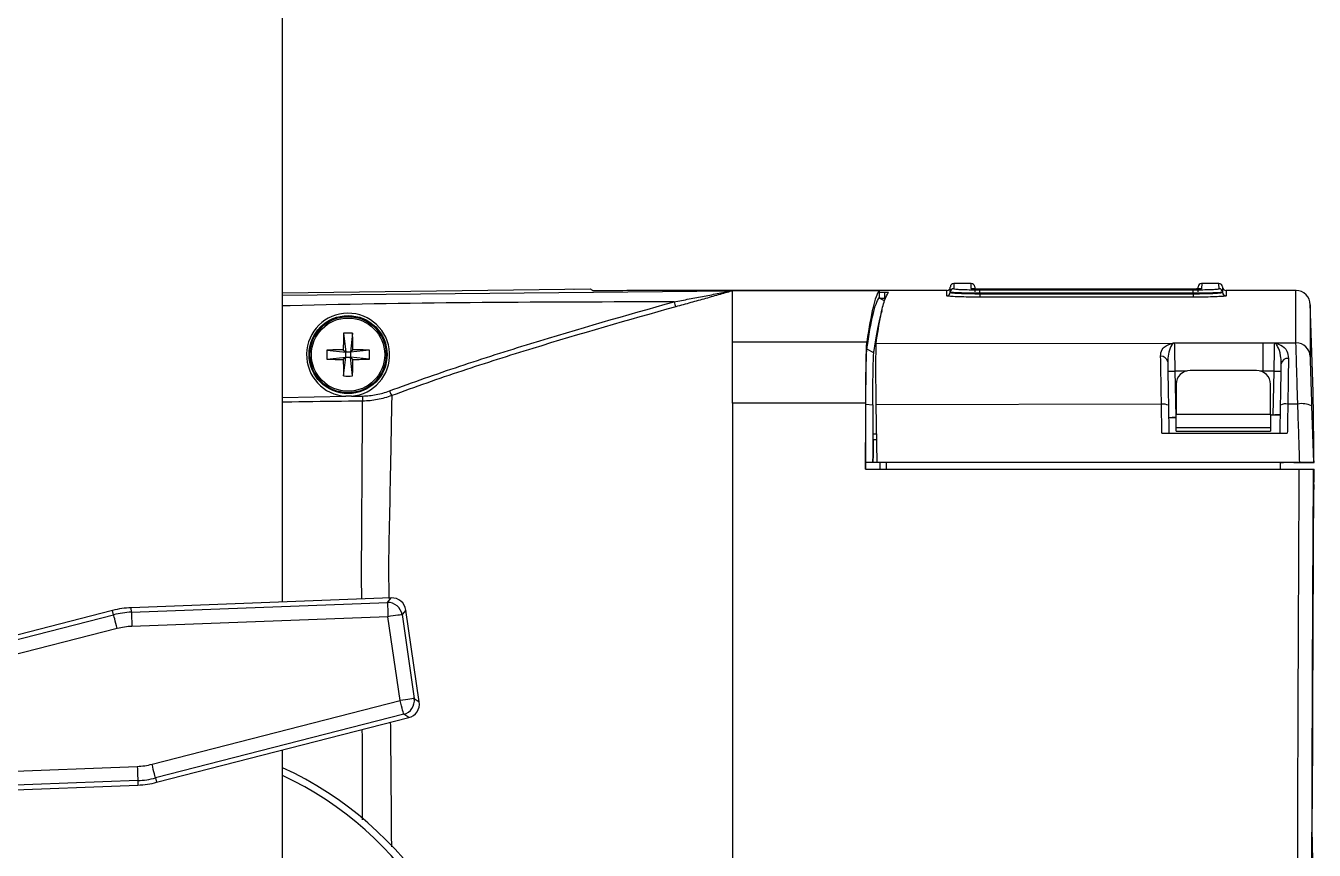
# Model space of a CAD drawing. Extents: x 14.8 to 109.8, y 1.6 to 86.6.
# Drawn here: x 21.69 to 27.14, y 38.55 to 42.04 of the extents above; entities that cross this region are included whole.
import ezdxf

# ---------------------------------------------------------------- set-up
doc = ezdxf.new("R2010")
doc.units = 0
doc.header["$MEASUREMENT"] = 0
doc.layers.add('OBJECT', color=7, linetype='CONTINUOUS')

msp = doc.modelspace()

# ---------------------------------------------------------------- linework, layer by layer
at = {"layer": 'OBJECT'}
for p, q in [((22.778, 39.6022), (22.778, 44.1632)), ((24.0801, 40.9243), (22.778, 40.9074)), ((22.778, 40.8989), (24.6766, 40.9178)), ((24.0795, 40.9243), (24.0105, 40.9238)), ((24.0106, 40.9238), (24.0105, 40.9238)), ((24.0105, 40.9238), (24.0105, 40.9238)), ((24.6805, 40.9192), (24.6385, 40.9192)), ((25.5864, 40.9192), (24.6805, 40.9192)), ((24.6805, 40.9192), (24.6805, 40.9182)), ((25.3005, 40.9182), (24.6805, 40.9182)), ((25.3005, 40.9182), (25.3005, 40.8881)), ((25.3005, 40.9118), (25.3246, 40.9118)), ((25.325, 40.8868), (25.3246, 40.9118)), ((25.6011, 40.9114), (25.6011, 40.912)), ((25.6896, 40.9492), (25.6165, 40.9492)), ((25.69, 40.927), (25.6896, 40.9492)), ((25.7046, 40.9345), (25.705, 40.914)), ((25.726, 40.9075), (25.7259, 40.9057)), ((25.726, 40.9075), (25.726, 40.9222)), ((25.726, 40.9222), (26.6276, 40.9222)), ((26.6276, 40.9075), (25.726, 40.9075)), ((26.6185, 40.9253), (25.735, 40.9253)), ((26.6185, 40.9253), (25.735, 40.9253)), ((25.735, 40.9253), (25.735, 40.9253)), ((26.6185, 40.9253), (26.6185, 40.9253)), ((26.6276, 40.9075), (26.6276, 40.9222)), ((26.6276, 40.9057), (26.6276, 40.9075)), ((26.6486, 40.914), (26.649, 40.9345)), ((26.664, 40.9492), (26.6636, 40.927)), ((26.7371, 40.9492), (26.664, 40.9492)), ((26.7525, 40.912), (26.7525, 40.9114)), ((27.0626, 40.9192), (26.7671, 40.9192)), ((25.3028, 40.8868), (25.325, 40.8868)), ((25.7259, 40.9057), (25.7259, 40.891)), ((25.7259, 40.9057), (26.6276, 40.9057)), ((26.6276, 40.891), (25.7259, 40.891)), ((26.6276, 40.9057), (26.6276, 40.891)), ((27.1355, 40.4909), (27.1225, 40.8641)), ((23.0365, 40.7381), (23.0453, 40.6583)), ((23.0746, 40.7381), (23.0658, 40.6583)), ((25.2876, 40.6953), (26.5428, 40.697)), ((26.9235, 40.6979), (27.0626, 40.6983)), ((26.9235, 40.6979), (26.9727, 40.6978)), ((22.9655, 40.6671), (23.0453, 40.6583)), ((22.9655, 40.629), (23.0453, 40.6378)), ((23.0352, 40.6684), (23.0453, 40.6583)), ((23.0453, 40.6378), (23.0352, 40.6277)), ((23.0365, 40.558), (23.0453, 40.6378)), ((23.0453, 40.6378), (23.0453, 40.6583)), ((23.0658, 40.6583), (23.0453, 40.6583)), ((23.0453, 40.6378), (23.0658, 40.6378)), ((23.0658, 40.6583), (23.0759, 40.6684)), ((23.1456, 40.6671), (23.0658, 40.6583)), ((23.0658, 40.6583), (23.0658, 40.6378)), ((23.0759, 40.6277), (23.0658, 40.6378)), ((23.1456, 40.629), (23.0658, 40.6378)), ((23.0746, 40.558), (23.0658, 40.6378)), ((25.2488, 40.6724), (25.2778, 40.6559)), ((26.8955, 40.5807), (26.6155, 40.5807)), ((26.6027, 40.5782), (26.5509, 40.5782)), ((26.9235, 40.5782), (26.9095, 40.5782)), ((26.9701, 40.5782), (26.9235, 40.5782)), ((22.778, 40.4663), (23.0457, 40.4721)), ((26.5555, 40.5227), (26.5555, 40.3959)), ((26.9555, 40.3959), (26.9555, 40.5227)), ((25.2446, 40.4389), (25.2738, 40.4363)), ((26.494, 40.438), (25.2868, 40.4364)), ((25.2868, 40.4364), (25.2904, 40.1913)), ((26.5235, 40.4338), (26.5255, 40.3163)), ((26.9955, 40.3163), (26.9976, 40.435)), ((27.0702, 40.4393), (27.0282, 40.4392)), ((27.1289, 40.432), (27.1372, 40.1913)), ((26.5555, 40.3819), (26.5244, 40.3811)), ((26.5244, 40.3811), (26.5555, 40.3819)), ((26.5555, 40.382), (26.5544, 40.3819)), ((26.5555, 40.3959), (26.9555, 40.3959)), ((26.5555, 40.3392), (26.5555, 40.3959)), ((26.9555, 40.3959), (26.9555, 40.3392)), ((26.9955, 40.3934), (26.9555, 40.3924)), ((26.9669, 40.3927), (26.9555, 40.3924)), ((26.9573, 40.3924), (26.9955, 40.3934)), ((25.2753, 40.3132), (25.2886, 40.3132)), ((26.4961, 40.3163), (27.0261, 40.3163)), ((26.9555, 40.3392), (26.5555, 40.3392)), ((26.5555, 40.3242), (26.5555, 40.3392)), ((26.5555, 40.3242), (26.9555, 40.3242)), ((26.9555, 40.3392), (26.9555, 40.3242)), ((25.289, 40.288), (25.2748, 40.288)), ((25.2433, 40.1632), (27.0765, 40.1632)), ((25.2439, 40.1932), (25.2904, 40.1932)), ((27.0787, 40.1913), (25.2904, 40.1913)), ((25.291, 40.1913), (25.2904, 40.1913)), ((25.3028, 40.1913), (25.3028, 40.1632)), ((27.0534, 40.1913), (27.0105, 40.1913)), ((27.1374, 40.1913), (27.0534, 40.1913)), ((27.0534, 40.1913), (27.139, 40.1913)), ((27.1353, 40.1632), (27.1399, 40.1632)), ((27.1374, 40.1913), (27.1372, 40.1913)), ((27.1374, 40.1913), (27.139, 40.1913)), ((27.1397, 40.1326), (27.1399, 40.1632)), ((23.2382, 39.6196), (22.1388, 39.578)), ((22.1395, 39.559), (23.2219, 39.6001)), ((23.2219, 39.6001), (23.2382, 39.6196)), ((22.0597, 39.5665), (20.994, 39.293)), ((21.0152, 39.2788), (22.0644, 39.5481)), ((22.0644, 39.5481), (22.0597, 39.5665)), ((22.1395, 39.559), (22.1388, 39.578)), ((23.2998, 39.5683), (23.2835, 39.5488)), ((23.2835, 39.5488), (23.3351, 39.1943)), ((23.3563, 39.1802), (23.2998, 39.5683)), ((23.2242, 39.5402), (22.1417, 39.4991)), ((23.2758, 39.1857), (23.2242, 39.5402)), ((22.0794, 39.49), (21.0301, 39.2208)), ((22.2266, 38.9164), (23.2758, 39.1857)), ((23.3351, 39.1943), (23.3563, 39.1802)), ((23.2907, 39.1276), (22.2415, 38.8583)), ((22.2462, 38.84), (23.3119, 39.1135)), ((23.3119, 39.1135), (23.2907, 39.1276)), ((22.778, 37.5382), (22.778, 38.9765)), ((21.0817, 38.8663), (22.1642, 38.9073)), ((22.1664, 38.8474), (21.084, 38.8064)), ((22.1664, 38.8474), (22.1672, 38.8285)), ((22.2415, 38.8583), (22.2462, 38.84)), ((21.0677, 38.7868), (22.1672, 38.8285))]:
    msp.add_line(p, q, dxfattribs=at)
at = {"layer": 'OBJECT', "flags": 128}
for points in [[(24.6751, 40.9182), (24.6764, 40.9182), (24.6805, 40.9182)], [(25.5861, 40.8967), (25.5864, 40.9167), (25.5864, 40.9192)], [(25.6011, 40.912), (25.6014, 40.932), (25.6015, 40.9345)], [(25.6165, 40.9492), (25.6164, 40.9467), (25.6161, 40.9267)], [(25.69, 40.927), (25.6929, 40.9268), (25.6954, 40.926)], [(26.659, 40.9263), (26.6607, 40.9268), (26.6636, 40.927)], [(26.7375, 40.9267), (26.7372, 40.9467), (26.7371, 40.9492)], [(26.7521, 40.9345), (26.7522, 40.932), (26.7525, 40.912)], [(26.7671, 40.9192), (26.7672, 40.9167), (26.7675, 40.8967)], [(25.3231, 40.8751), (25.3208, 40.8764), (25.3121, 40.8815), (25.3005, 40.8881)], [(26.5484, 40.6979), (26.575, 40.6979), (26.7492, 40.6979), (26.9235, 40.6979)], [(26.9235, 40.5782), (26.9235, 40.6001), (26.9235, 40.6212), (26.9235, 40.6408), (26.9235, 40.6583), (26.9235, 40.6732), (26.9235, 40.685), (26.9235, 40.6933), (26.9235, 40.6979)], [(26.5509, 40.5782), (26.552, 40.5182), (26.5544, 40.3819)], [(26.9669, 40.3927), (26.9679, 40.4526), (26.9701, 40.5782)], [(27.1381, 40.0985), (27.1389, 40.1156), (27.1397, 40.1326)], [(23.2219, 39.6001), (23.222, 39.5986), (23.2221, 39.5949), (23.2223, 39.5893), (23.2226, 39.5818), (23.223, 39.5728), (23.2234, 39.5626), (23.2238, 39.5516), (23.2242, 39.5402)], [(22.0794, 39.49), (22.0765, 39.5011), (22.0738, 39.5118), (22.0712, 39.5217), (22.069, 39.5304), (22.0671, 39.5376), (22.0657, 39.5431), (22.0648, 39.5467), (22.0644, 39.5481)], [(22.1395, 39.559), (22.1395, 39.5575), (22.1397, 39.5539), (22.1399, 39.5482), (22.1402, 39.5408), (22.1405, 39.5318), (22.1409, 39.5216), (22.1413, 39.5106), (22.1417, 39.4991)], [(23.2835, 39.5488), (23.2821, 39.5486), (23.2784, 39.548), (23.2728, 39.5472), (23.2654, 39.5462), (23.2565, 39.5449), (23.2464, 39.5434), (23.2355, 39.5418), (23.2242, 39.5402)], [(23.3351, 39.1943), (23.3337, 39.1941), (23.33, 39.1936), (23.3244, 39.1928), (23.317, 39.1917), (23.3081, 39.1904), (23.298, 39.1889), (23.2871, 39.1873), (23.2758, 39.1857)], [(23.2907, 39.1276), (23.2903, 39.1291), (23.2894, 39.1326), (23.288, 39.1381), (23.2862, 39.1453), (23.2839, 39.154), (23.2814, 39.1639), (23.2786, 39.1746), (23.2758, 39.1857)], [(22.1642, 38.9073), (22.1646, 38.8959), (22.165, 38.8849), (22.1654, 38.8747), (22.1658, 38.8657), (22.166, 38.8582), (22.1663, 38.8526), (22.1664, 38.8489), (22.1664, 38.8474)], [(22.2415, 38.8583), (22.2411, 38.8598), (22.2402, 38.8633), (22.2388, 38.8688), (22.2369, 38.876), (22.2347, 38.8848), (22.2322, 38.8946), (22.2294, 38.9053), (22.2266, 38.9164)]]:
    msp.add_lwpolyline(points, dxfattribs=at)
at = {"layer": 'OBJECT'}
for centre, radius in [((23.0555, 40.6482), 0.165), ((23.0555, 40.648), 0.161), ((23.0555, 40.648), 0.1549)]:
    msp.add_circle(centre, radius, dxfattribs=at)
for centre, radius, start, end in [((25.5861, 40.9117), 0.015, 269.9764, 358.9796), ((25.5864, 40.9342), 0.015, 269.8663, 359), ((25.6161, 40.9117), 0.015, 89.9771, 178.9789), ((25.6165, 40.9342), 0.015, 91.5178, 179), ((25.6896, 40.9342), 0.015, 1, 90), ((26.664, 40.9342), 0.015, 91.6169, 179), ((26.7371, 40.9342), 0.015, 1, 90), ((26.7375, 40.9117), 0.015, 1.0211, 90.0232), ((26.7671, 40.9342), 0.015, 181, 271.5744), ((26.7675, 40.9117), 0.015, 181.0204, 270.0233), ((27.0626, 40.8592), 0.06, 0.0014, 89.6249), ((24.5349, 40.8953), 0.1043, 193.2783, 205.6145), ((25.8027, 40.6503), 2.7676, 178.1818, 179.6256), ((23.0555, 40.3419), 0.3967, 87.2509, 92.7491), ((20.3087, 40.6503), 2.7673, 0.3742, 1.8182), ((26.5409, 40.6777), 0.0195, 76.1248, 84.5289), ((27.0628, 40.6385), 0.0598, 2.2371, 90.2008), ((23.3616, 40.648), 0.3966, 177.2506, 182.7494), ((23.0533, 37.8994), 2.7691, 90.3745, 91.8176), ((23.0578, 37.8994), 2.769, 88.1824, 89.6255), ((22.7496, 40.648), 0.3965, 357.2495, 2.7505), ((26.493, 40.6137), 0.0275, 7.3576, 95.2153), ((23.0532, 43.3938), 2.7662, 268.1816, 269.6262), ((25.8027, 40.6458), 2.7676, 180.3744, 181.8182), ((20.3087, 40.6458), 2.7673, 358.1818, 359.6258), ((23.0579, 43.3938), 2.7661, 270.3738, 271.8184), ((26.6145, 40.5217), 0.059, 89.0243, 178.9896), ((26.8965, 40.5217), 0.059, 1.0104, 90.9757), ((27.0276, 40.605), 0.0273, 82.9336, 171.0845), ((23.0555, 40.9541), 0.3966, 267.2503, 272.7497), ((26.5397, 40.7935), 0.2156, 265.0112, 272.9896), ((26.9814, 40.7936), 0.2157, 267.0116, 274.9883), ((26.5019, 40.3879), 0.0507, 64.7967, 99.0342), ((27.0198, 40.3871), 0.0528, 80.7805, 114.8283), ((27.0875, 40.3393), 0.1015, 65.9182, 99.8244), ((23.2241, 39.5401), 0.06, 8.3535, 92.0995), ((22.153, 39.2032), 0.375, 92.1709, 104.3934), ((22.153, 39.2032), 0.3561, 92.1709, 104.3934), ((22.153, 39.2032), 0.2961, 92.1709, 104.3934), ((23.2757, 39.1857), 0.06, 284.4651, 8.2107), ((22.153, 39.2032), 0.2961, 272.1709, 284.3934), ((22.153, 37.5382), 1.5, 0, 65.3757), ((22.153, 39.2032), 0.3561, 272.1709, 284.3934), ((22.153, 39.2032), 0.375, 272.1709, 284.3934), ((22.153, 37.5382), 1.47, 0, 64.8386), ((22.153, 37.5382), 1.5, 122.9437, 0), ((22.153, 37.5382), 1.47, 120.9196, 0)]:
    msp.add_arc(centre, radius, start, end, dxfattribs=at)
for centre, major_axis, ratio, start_param, end_param in [((25.3126, 10.9261), (0, 30), 0.017455, 0.023002, 0.122255), ((23.0556, 40.6474), (-0.0118, 0.1752), 0.999989, 3.155914, 9.300825), ((23.2404, 39.5596), (0.0384, 0.0462), 0.9989, 5.551665, 7.014705), ((23.2969, 39.1716), (0.05, -0.0333), 0.9989, 5.551665, 7.014705)]:
    msp.add_ellipse(centre, major_axis=major_axis, ratio=ratio, start_param=start_param, end_param=end_param, dxfattribs=at)
for points, knots in [([(24.0801, 40.9243), (24.0799, 40.9243), (24.0797, 40.9243), (24.0795, 40.9243), (24.0794, 40.9243), (24.0794, 40.9243), (24.0793, 40.9243), (24.0792, 40.9243), (24.0791, 40.9243), (24.079, 40.9243)], [0, 0, 0, 0, 0.000762116, 0.000762116, 0.000762116, 0.001143174, 0.001143174, 0.001143174, 0.001524232, 0.001524232, 0.001524232, 0.001524232]), ([(24.12, 40.9179), (24.1161, 40.9179), (24.1123, 40.9179), (24.1051, 40.9179), (24.1018, 40.9179), (24.0935, 40.918), (24.0902, 40.9182), (24.09, 40.9183)], [0, 0, 0, 0, 0.25, 0.25, 0.5, 0.5, 1, 1, 1, 1]), ([(24.6397, 40.9195), (24.5965, 40.9194), (24.5316, 40.9194), (24.4667, 40.9192), (24.4235, 40.9191), (24.4019, 40.9191), (24.2935, 40.9188), (24.2067, 40.9184), (24.12, 40.9179)], [0, 0, 0, 0, 0.25, 0.375, 0.375, 0.5, 0.5, 1, 1, 1, 1]), ([(24.4334, 40.8713), (24.4548, 40.8754), (24.4761, 40.8794), (24.5186, 40.8875), (24.5399, 40.8915), (24.5716, 40.8975), (24.5821, 40.8995), (24.6031, 40.9035), (24.6137, 40.9055), (24.6344, 40.9094), (24.6447, 40.9114), (24.6593, 40.9142), (24.664, 40.9151), (24.6705, 40.9164), (24.6724, 40.9168), (24.6756, 40.9175), (24.6766, 40.9178), (24.6766, 40.9178)], [0, 0, 0, 0, 0.25, 0.25, 0.5, 0.5, 0.625, 0.625, 0.75, 0.75, 0.875, 0.875, 0.9375, 0.9375, 0.96875, 0.96875, 1, 1, 1, 1]), ([(24.6805, 40.9175), (24.6778, 40.9167), (24.674, 40.9156), (24.6659, 40.9132), (24.6615, 40.9119), (24.6476, 40.908), (24.6379, 40.9053), (24.6179, 40.8996), (24.6077, 40.8968), (24.5872, 40.891), (24.5769, 40.8882), (24.5459, 40.8795), (24.525, 40.8737), (24.4831, 40.862), (24.462, 40.8561), (24.4408, 40.8502)], [0, 0, 0, 0, 0.0625, 0.0625, 0.125, 0.125, 0.25, 0.25, 0.375, 0.375, 0.5, 0.5, 0.75, 0.75, 1, 1, 1, 1]), ([(24.6751, 40.9182), (24.6708, 40.9182), (24.6666, 40.9182), (24.6586, 40.9182), (24.6548, 40.9183), (24.6481, 40.9184), (24.6453, 40.9185), (24.6413, 40.9186), (24.6401, 40.9187), (24.6401, 40.9188)], [0, 0, 0, 0, 0.25, 0.25, 0.5, 0.5, 0.75, 0.75, 1, 1, 1, 1]), ([(24.6805, 40.9182), (24.6805, 40.9181), (24.6802, 40.918), (24.6792, 40.918), (24.6788, 40.9179), (24.678, 40.9179), (24.6777, 40.9179), (24.6773, 40.9179), (24.6771, 40.9179), (24.6769, 40.9179), (24.6768, 40.9179), (24.6766, 40.9178), (24.6767, 40.9178), (24.678, 40.9178), (24.6791, 40.9177), (24.6803, 40.9176), (24.6805, 40.9176), (24.6805, 40.9175)], [0, 0, 0, 0, 0.25, 0.25, 0.375, 0.375, 0.4375, 0.4375, 0.46875, 0.46875, 0.484375, 0.484375, 0.5, 0.5, 0.75, 0.75, 1, 1, 1, 1]), ([(24.6805, 40.9182), (24.6805, 40.9181), (24.6802, 40.918), (24.6789, 40.9179), (24.6779, 40.9179), (24.6766, 40.9178)], [0, 0, 0, 0, 0.5, 0.5, 1, 1, 1, 1]), ([(24.6805, 40.8976), (24.6805, 40.9033), (24.6805, 40.9102), (24.6805, 40.9153), (24.6805, 40.9167)], [0.3943387, 0.3943387, 0.3943387, 0.3943387, 0.4259366, 0.43938967, 0.43938967, 0.43938967, 0.43938967]), ([(25.2876, 40.6953), (25.2941, 40.7369), (25.306, 40.8132), (25.3234, 40.8818), (25.3342, 40.9016), (25.3396, 40.9115)], [0, 0, 0, 0, 0.376504, 0.6906541, 1, 1, 1, 1]), ([(25.3246, 40.9118), (25.3262, 40.9118), (25.3296, 40.9118), (25.3341, 40.9118), (25.3375, 40.9117), (25.3394, 40.9116), (25.3395, 40.9115), (25.3396, 40.9115)], [0, 0, 0, 0, 0.212294, 0.424585, 0.636931, 0.849316, 1, 1, 1, 1]), ([(25.726, 40.9075), (25.7119, 40.9076), (25.6839, 40.9077), (25.6465, 40.9086), (25.6182, 40.9097), (25.6032, 40.9109), (25.6017, 40.9117), (25.6011, 40.912)], [0, 0, 0, 0, 0.214253, 0.428502, 0.642775, 0.857305, 1, 1, 1, 1]), ([(25.6011, 40.9114), (25.6017, 40.911), (25.6032, 40.91), (25.6182, 40.9083), (25.6465, 40.9068), (25.6839, 40.9058), (25.7119, 40.9057), (25.7259, 40.9057)], [0, 0, 0, 0, 0.142782, 0.35737, 0.571631, 0.785817, 1, 1, 1, 1]), ([(25.6161, 40.9267), (25.6166, 40.9264), (25.6179, 40.9256), (25.6312, 40.9243), (25.656, 40.9232), (25.6889, 40.9224), (25.7136, 40.9223), (25.726, 40.9222)], [0, 0, 0, 0, 0.142759, 0.357351, 0.571627, 0.785824, 1, 1, 1, 1]), ([(25.735, 40.9253), (25.73, 40.9253), (25.7198, 40.9253), (25.7063, 40.9256), (25.6962, 40.9261), (25.6908, 40.9266), (25.6902, 40.9269), (25.69, 40.927)], [0, 0, 0, 0, 0.214694, 0.429408, 0.644212, 0.859085, 1, 1, 1, 1]), ([(25.702, 40.9259), (25.6997, 40.926), (25.6959, 40.9262), (25.6936, 40.9265), (25.6938, 40.9264), (25.6938, 40.9264)], [0, 0, 0, 0, 0.567773, 0.907894, 1, 1, 1, 1]), ([(26.6488, 40.9258), (26.6487, 40.9258), (26.6456, 40.9256), (26.6357, 40.9254), (26.6242, 40.9253), (26.6176, 40.9253), (26.6164, 40.9253)], [0, 0, 0, 0, 0.012009, 0.439002, 0.896012, 1, 1, 1, 1]), ([(26.6636, 40.927), (26.6631, 40.9268), (26.6621, 40.9265), (26.6543, 40.9259), (26.6429, 40.9255), (26.6302, 40.9253), (26.6218, 40.9253), (26.6185, 40.9253)], [0, 0, 0, 0, 0.214833, 0.429641, 0.644459, 0.859249, 1, 1, 1, 1]), ([(26.6276, 40.9222), (26.6357, 40.9222), (26.6561, 40.9223), (26.687, 40.9229), (26.7149, 40.9239), (26.7339, 40.9252), (26.7363, 40.9262), (26.7375, 40.9267)], [0, 0, 0, 0, 0.140538, 0.354959, 0.56978, 0.784884, 1, 1, 1, 1]), ([(26.7525, 40.912), (26.7511, 40.9115), (26.7484, 40.9106), (26.7268, 40.9093), (26.6951, 40.9082), (26.66, 40.9076), (26.6368, 40.9075), (26.6276, 40.9075)], [0, 0, 0, 0, 0.215026, 0.430086, 0.644925, 0.859411, 1, 1, 1, 1]), ([(26.6276, 40.9057), (26.6368, 40.9057), (26.66, 40.9057), (26.6951, 40.9064), (26.7268, 40.9077), (26.7484, 40.9095), (26.7511, 40.9108), (26.7525, 40.9114)], [0, 0, 0, 0, 0.140525, 0.354956, 0.5697811, 0.7848815, 1, 1, 1, 1]), ([(26.659, 40.9262), (26.6591, 40.9262), (26.6595, 40.9264), (26.6598, 40.9264), (26.6599, 40.9264), (26.6599, 40.9264)], [0, 0, 0, 0, 0.0587525, 0.506523, 1, 1, 1, 1]), ([(27.0626, 40.6983), (27.0626, 40.7436), (27.0626, 40.8344), (27.0626, 40.9063), (27.0626, 40.9137), (27.0626, 40.9172)], [0, 0, 0, 0, 0.3437581, 0.6881171, 1, 1, 1, 1]), ([(24.4334, 40.8713), (23.8925, 40.8701), (23.3406, 40.8689), (22.7889, 40.8542), (22.778, 40.8539)], [0, 0, 0, 0, 0.980101, 1, 1, 1, 1]), ([(23.2307, 40.4945), (23.329, 40.5313), (23.4282, 40.5659), (23.6274, 40.6323), (23.7275, 40.6641), (24.0289, 40.7568), (24.2309, 40.8149), (24.4334, 40.8713)], [0, 0, 0, 0, 0.25, 0.25, 0.5, 0.5, 1, 1, 1, 1]), ([(24.6805, 40.8417), (24.6805, 40.8521), (24.6805, 40.8735), (24.6805, 40.89), (24.6805, 40.8976)], [0.31813644, 0.31813644, 0.31813644, 0.31813644, 0.35187319, 0.3943387, 0.3943387, 0.3943387, 0.3943387]), ([(25.7259, 40.891), (25.7102, 40.891), (25.6788, 40.8912), (25.6369, 40.8922), (25.6053, 40.8937), (25.5885, 40.8953), (25.5867, 40.8963), (25.5861, 40.8967)], [0, 0, 0, 0, 0.214264, 0.428505, 0.642763, 0.857285, 1, 1, 1, 1]), ([(26.7675, 40.8967), (26.766, 40.8961), (26.7629, 40.8949), (26.7387, 40.8931), (26.7032, 40.8918), (26.6639, 40.8911), (26.6379, 40.891), (26.6276, 40.891)], [0, 0, 0, 0, 0.215023, 0.430077, 0.644922, 0.859422, 1, 1, 1, 1]), ([(27.1226, 40.8592), (27.1226, 40.8558), (27.1226, 40.8485), (27.1226, 40.7767), (27.1226, 40.6861), (27.1226, 40.6408)], [0, 0, 0, 0, 0.311876, 0.655638, 1, 1, 1, 1]), ([(24.4408, 40.8502), (24.2387, 40.7939), (24.037, 40.7359), (23.7362, 40.6435), (23.6362, 40.6118), (23.4373, 40.5456), (23.3383, 40.5112), (23.24, 40.4746)], [0, 0, 0, 0, 0.5, 0.5, 0.75, 0.75, 1, 1, 1, 1]), ([(24.6805, 40.702), (24.6805, 40.7394), (24.6805, 40.7898), (24.6805, 40.8292), (24.6805, 40.8417)], [0.2037464, 0.2037464, 0.2037464, 0.2037464, 0.2778098, 0.3181364, 0.3181364, 0.3181364, 0.3181364]), ([(25.2778, 40.6559), (25.2782, 40.6591), (25.2805, 40.6753), (25.2866, 40.7148), (25.294, 40.7568), (25.3015, 40.7919), (25.307, 40.8145), (25.3108, 40.8285), (25.3128, 40.834), (25.3128, 40.8341)], [0, 0, 0, 0, 0.039788, 0.19894, 0.517258, 0.676411, 0.835563, 0.994716, 1, 1, 1, 1]), ([(24.6805, 40.443), (24.6805, 40.4763), (24.6805, 40.5077), (24.6805, 40.5524), (24.6805, 40.5665), (24.6805, 40.5931), (24.6805, 40.6056), (24.6805, 40.623), (24.6805, 40.6287), (24.6805, 40.6392), (24.6805, 40.6443), (24.6805, 40.6584), (24.6805, 40.6668), (24.6805, 40.6812), (24.6805, 40.6872), (24.6805, 40.6966), (24.6805, 40.6999), (24.6805, 40.702)], [0, 0, 0, 0, 0.25, 0.25, 0.375, 0.375, 0.5, 0.5, 0.5625, 0.5625, 0.625, 0.625, 0.75, 0.75, 0.875, 0.875, 1, 1, 1, 1]), ([(25.244, 40.4432), (25.2441, 40.4764), (25.2443, 40.5079), (25.2447, 40.5526), (25.2449, 40.5667), (25.2452, 40.5933), (25.2454, 40.6058), (25.2457, 40.6232), (25.2458, 40.6288), (25.2461, 40.6394), (25.2462, 40.6444), (25.2465, 40.6586), (25.2468, 40.667), (25.2473, 40.6814), (25.2476, 40.6874), (25.2481, 40.6967), (25.2484, 40.7001), (25.2487, 40.7022)], [0, 0, 0, 0, 0.25, 0.25, 0.375, 0.375, 0.5, 0.5, 0.5625, 0.5625, 0.625, 0.625, 0.75, 0.75, 0.875, 0.875, 1, 1, 1, 1]), ([(25.2876, 40.6953), (25.287, 40.6877), (25.286, 40.6724), (25.2854, 40.608), (25.2857, 40.5265), (25.2865, 40.4644), (25.2868, 40.4364)], [0, 0, 0, 0, 0.261275, 0.522551, 0.783756, 1, 1, 1, 1]), ([(26.4905, 40.6411), (26.4908, 40.6459), (26.4916, 40.6618), (26.5059, 40.6853), (26.5293, 40.6928), (26.5428, 40.697)], [0, 0, 0, 0, 0.152164, 0.51166, 1, 1, 1, 1]), ([(26.5456, 40.6966), (26.5443, 40.6956), (26.5373, 40.6906), (26.5278, 40.6712), (26.5207, 40.641), (26.5204, 40.6224), (26.5203, 40.6173)], [0, 0, 0, 0, 0.098231, 0.529661, 0.86972, 1, 1, 1, 1]), ([(26.5428, 40.697), (26.5446, 40.6973), (26.5464, 40.6976), (26.5483, 40.6979), (26.5484, 40.6979)], [0, 0, 0, 0, 0.957097, 1, 1, 1, 1]), ([(26.5484, 40.6979), (26.5483, 40.6979), (26.5481, 40.6978), (26.5471, 40.6974), (26.5463, 40.6969), (26.5456, 40.6966)], [0, 0, 0, 0, 0.046334, 0.26481, 1, 1, 1, 1]), ([(26.5484, 40.6979), (26.5484, 40.6975), (26.5484, 40.6952), (26.5487, 40.6841), (26.5492, 40.6568), (26.55, 40.6202), (26.5506, 40.5922), (26.5509, 40.5782)], [0, 0, 0, 0, 0.045967, 0.284432, 0.522938, 0.761468, 1, 1, 1, 1]), ([(26.9701, 40.5782), (26.9704, 40.5922), (26.971, 40.6202), (26.9718, 40.6568), (26.9724, 40.6841), (26.9726, 40.6951), (26.9727, 40.6975), (26.9727, 40.6978)], [0, 0, 0, 0, 0.239455, 0.478905, 0.718332, 0.957719, 1, 1, 1, 1]), ([(26.9727, 40.6978), (26.9728, 40.6978), (26.9816, 40.6959), (27.0022, 40.6885), (27.0264, 40.6679), (27.0296, 40.6428), (27.031, 40.6321)], [0, 0, 0, 0, 0.0029958, 0.2908798, 0.6972619, 1, 1, 1, 1]), ([(27.0006, 40.6093), (27, 40.6211), (26.9984, 40.6512), (26.9873, 40.6812), (26.9784, 40.6938), (26.9743, 40.6969), (26.9732, 40.6975), (26.9729, 40.6977), (26.9727, 40.6978), (26.9727, 40.6978)], [0, 0, 0, 0, 0.265215, 0.675534, 0.91592, 0.972099, 0.990639, 0.996907, 1, 1, 1, 1]), ([(27.0702, 40.4393), (27.0694, 40.4675), (27.0676, 40.5297), (27.0652, 40.6112), (27.0633, 40.6754), (27.0628, 40.6906), (27.0626, 40.6983)], [0, 0, 0, 0, 0.217143, 0.478053, 0.739033, 1, 1, 1, 1]), ([(25.2446, 40.4389), (25.2446, 40.4686), (25.2448, 40.4976), (25.2453, 40.5509), (25.2456, 40.5753), (25.2464, 40.617), (25.2468, 40.6344), (25.2478, 40.6603), (25.2483, 40.6688), (25.2488, 40.6724)], [1.69303, 1.69303, 1.69303, 1.69303, 2.015369, 2.015369, 2.337708, 2.337708, 2.660046, 2.660046, 2.982385, 2.982385, 2.982385, 2.982385]), ([(25.2738, 40.4363), (25.2739, 40.4642), (25.274, 40.4914), (25.2745, 40.5415), (25.2748, 40.5645), (25.2755, 40.6037), (25.2759, 40.6201), (25.2768, 40.6444), (25.2773, 40.6524), (25.2778, 40.6559)], [1.69303, 1.69303, 1.69303, 1.69303, 2.015369, 2.015369, 2.337707, 2.337707, 2.660046, 2.660046, 2.982385, 2.982385, 2.982385, 2.982385]), ([(26.494, 40.438), (26.4934, 40.4718), (26.4923, 40.5394), (26.4912, 40.6052), (26.4907, 40.6338), (26.4905, 40.6411)], [0, 0, 0, 0, 0.426347, 0.852699, 1, 1, 1, 1]), ([(27.1226, 40.6408), (27.1227, 40.6347), (27.1229, 40.6224), (27.1244, 40.5705), (27.1265, 40.5048), (27.1282, 40.4547), (27.1289, 40.432)], [0, 0, 0, 0, 0.260968, 0.521938, 0.782845, 1, 1, 1, 1]), ([(26.5203, 40.6173), (26.5204, 40.6106), (26.5208, 40.5848), (26.5219, 40.5254), (26.523, 40.4643), (26.5235, 40.4338)], [0, 0, 0, 0, 0.147299, 0.573651, 1, 1, 1, 1]), ([(26.9976, 40.435), (26.9977, 40.4406), (26.9983, 40.477), (26.9995, 40.5429), (27.0003, 40.5871), (27.0006, 40.6093)], [0, 0, 0, 0, 0.08327, 0.541636, 1, 1, 1, 1]), ([(27.031, 40.6321), (27.0306, 40.6076), (27.03, 40.5587), (27.0289, 40.4857), (27.0283, 40.4454), (27.0282, 40.4392)], [0, 0, 0, 0, 0.4583601, 0.9167271, 1, 1, 1, 1]), ([(23.117, 40.473), (23.1365, 40.4732), (23.1557, 40.4752), (23.1939, 40.4825), (23.2125, 40.4877), (23.2307, 40.4945)], [0, 0, 0, 0, 0.5, 0.5, 1, 1, 1, 1]), ([(23.24, 40.4746), (23.2204, 40.4673), (23.2001, 40.4617), (23.1588, 40.4539), (23.1379, 40.4518), (23.117, 40.4516)], [0, 0, 0, 0, 0.5, 0.5, 1, 1, 1, 1]), ([(23.117, 40.473), (23.1171, 40.4678), (23.1171, 40.463), (23.1171, 40.4555), (23.117, 40.4528), (23.117, 40.4516)], [0, 0, 0, 0, 0.5, 0.5, 1, 1, 1, 1]), ([(23.24, 40.4746), (23.2394, 40.4406), (23.2382, 40.3727), (23.2356, 40.2337), (23.2326, 40.0863), (23.2301, 39.9382), (23.2259, 39.7846), (23.2271, 39.6688), (23.2277, 39.6164)], [0, 0, 0, 0, 0.216417, 0.432019, 0.580105, 0.728798, 0.877237, 1, 1, 1, 1]), ([(23.2307, 40.4945), (23.2327, 40.4895), (23.2346, 40.4849), (23.2379, 40.4779), (23.2392, 40.4755), (23.24, 40.4746)], [0, 0, 0, 0, 0.5, 0.5, 1, 1, 1, 1]), ([(27.139, 40.1913), (27.1389, 40.1955), (27.1385, 40.2323), (27.1378, 40.2949), (27.1369, 40.3673), (27.1363, 40.4236), (27.1358, 40.4632), (27.1355, 40.4872), (27.1355, 40.4897), (27.1355, 40.4909)], [0, 0, 0, 0, 0.021127, 0.185763, 0.350399, 0.515575, 0.680752, 0.845388, 1, 1, 1, 1]), ([(23.117, 40.4516), (23.097, 40.4513), (22.997, 40.4501), (22.884, 40.4489), (22.791, 40.4471), (22.778, 40.4469)], [0, 0, 0, 0, 0.176949, 0.884745, 1, 1, 1, 1]), ([(23.1132, 39.6149), (23.1131, 39.6326), (23.1129, 39.6617), (23.1127, 39.6954), (23.1126, 39.7146), (23.1125, 39.7242), (23.1125, 39.7289), (23.1125, 39.7313), (23.1125, 39.7325), (23.1124, 39.7331), (23.1124, 39.7334), (23.1124, 39.7335), (23.1124, 39.7336), (23.1124, 39.7336), (23.1124, 39.7337), (23.1124, 39.7337), (23.1124, 39.7337), (23.1124, 39.7337), (23.1124, 39.7337), (23.1124, 39.7337), (23.1124, 39.7337), (23.1124, 39.7338), (23.1124, 39.7347), (23.1125, 39.7375), (23.1125, 39.7512), (23.1127, 39.7813), (23.113, 39.8272), (23.1133, 39.8741), (23.1135, 39.915), (23.1137, 39.9492), (23.114, 39.982), (23.1143, 40.033), (23.1147, 40.1008), (23.1154, 40.2154), (23.1163, 40.3452), (23.1167, 40.4161), (23.117, 40.4516)], [0, 0, 0, 0, 0.043736, 0.072094, 0.086273, 0.093363, 0.096908, 0.09868, 0.099566, 0.100009, 0.100231, 0.100341, 0.100397, 0.100425, 0.100438, 0.100445, 0.100449, 0.100451, 0.100451, 0.100452, 0.100452, 0.100452, 0.100677, 0.102644, 0.10828, 0.135864, 0.183292, 0.232528, 0.267667, 0.301438, 0.334049, 0.367328, 0.460603, 0.556462, 0.778326, 1, 1, 1, 1]), ([(24.6805, 40.443), (24.6805, 40.0799), (24.6805, 39.7154), (24.6805, 39.1677), (24.6805, 38.9848), (24.6805, 38.7103), (24.6805, 38.6188), (24.6805, 38.4814), (24.6805, 38.4356), (24.6805, 38.3439), (24.6806, 38.2981), (24.6803, 38.2522)], [0, 0, 0, 0, 0.5, 0.5, 0.75, 0.75, 0.875, 0.875, 0.9375, 0.9375, 1, 1, 1, 1]), ([(26.4961, 40.3163), (26.4957, 40.3361), (26.495, 40.3767), (26.4943, 40.4172), (26.494, 40.438)], [0, 0, 0, 0, 0.487298, 1, 1, 1, 1]), ([(27.0282, 40.4392), (27.0279, 40.4194), (27.0272, 40.3785), (27.0264, 40.3375), (27.0261, 40.3163)], [0, 0, 0, 0, 0.4823775, 1, 1, 1, 1]), ([(27.0787, 40.1913), (27.0773, 40.2309), (27.0745, 40.3136), (27.0717, 40.3962), (27.0702, 40.4393)], [0, 0, 0, 0, 0.478057, 1, 1, 1, 1]), ([(26.5544, 40.3819), (26.551, 40.3818), (26.5443, 40.3817), (26.5353, 40.3814), (26.5285, 40.3812), (26.5249, 40.3811), (26.5245, 40.3811), (26.5244, 40.3811)], [0, 0, 0, 0, 0.214667, 0.429325, 0.644079, 0.858965, 1, 1, 1, 1]), ([(26.9969, 40.3934), (26.9965, 40.3934), (26.9959, 40.3934), (26.9907, 40.3933), (26.9831, 40.3931), (26.9747, 40.3929), (26.9691, 40.3927), (26.9669, 40.3927)], [0, 0, 0, 0, 0.214549, 0.429111, 0.643516, 0.857916, 1, 1, 1, 1]), ([(25.2748, 40.288), (25.2748, 40.295), (25.2749, 40.3015), (25.275, 40.3107), (25.2752, 40.3132), (25.2753, 40.3132)], [0, 0, 0, 0, 0.5, 0.5, 1, 1, 1, 1]), ([(25.2748, 40.288), (25.2747, 40.278), (25.2747, 40.268), (25.2747, 40.258), (25.2747, 40.248), (25.2746, 40.238), (25.2746, 40.228), (25.2746, 40.218), (25.2746, 40.208), (25.2745, 40.1979), (25.2745, 40.1964), (25.2745, 40.1948), (25.2745, 40.1932)], [0.012983811, 0.012983811, 0.012983811, 0.012983811, 0.013754714, 0.013754714, 0.013754714, 0.014525617, 0.014525617, 0.014525617, 0.01529652, 0.01529652, 0.01529652, 0.015417386, 0.015417386, 0.015417386, 0.015417386]), ([(27.0004, 40.1913), (27.0019, 40.1913), (27.005, 40.1913), (27.0084, 40.1913), (27.0103, 40.1913), (27.0105, 40.1913), (27.0105, 40.1913)], [0, 0, 0, 0, 0.271925, 0.543843, 0.815811, 1, 1, 1, 1]), ([(27.0765, 40.1632), (27.0842, 40.1632), (27.0917, 40.1632), (27.1022, 40.1632), (27.1056, 40.1632), (27.1119, 40.1632), (27.1148, 40.1632), (27.1229, 40.1632), (27.1273, 40.1632), (27.1333, 40.1632), (27.135, 40.1632), (27.1353, 40.1632)], [0, 0, 0, 0, 0.25, 0.25, 0.375, 0.375, 0.5, 0.5, 0.75, 0.75, 1, 1, 1, 1]), ([(27.1372, 40.1913), (27.1365, 40.1913), (27.1351, 40.1913), (27.1245, 40.1913), (27.1091, 40.1913), (27.0928, 40.1913), (27.0824, 40.1913), (27.0787, 40.1913)], [0, 0, 0, 0, 0.22128, 0.442625, 0.662277, 0.879519, 1, 1, 1, 1]), ([(27.1381, 40.0985), (27.1377, 40.0886), (27.1373, 40.0766), (27.1368, 40.0553), (27.1367, 40.0479), (27.1365, 40.0325), (27.1365, 40.0245), (27.1364, 40.0163)], [0, 0, 0, 0, 0.5, 0.5, 0.75, 0.75, 1, 1, 1, 1]), ([(23.1169, 38.6812), (23.1168, 38.7262), (23.1164, 38.8609), (23.116, 38.9823), (23.1157, 39.0631)], [0, 0, 0, 0, 0.334463, 1, 1, 1, 1]), ([(23.234, 39.0935), (23.235, 39.0055), (23.2367, 38.8386), (23.2379, 38.6543), (23.2385, 38.5672)], [0, 0, 0, 0, 0.527429, 1, 1, 1, 1]), ([(27.1355, 38.4886), (27.1348, 38.5005), (27.1341, 38.5151), (27.1333, 38.5408), (27.133, 38.55), (27.1325, 38.5693), (27.1323, 38.5793), (27.1319, 38.6003), (27.1318, 38.6112), (27.1315, 38.6337), (27.1314, 38.6451), (27.1312, 38.6798), (27.1311, 38.7038), (27.1312, 38.7276)], [0, 0, 0, 0, 0.25, 0.25, 0.375, 0.375, 0.5, 0.5, 0.625, 0.625, 0.75, 0.75, 1, 1, 1, 1])]:
    msp.add_open_spline(points, degree=3, knots=knots, dxfattribs=at)
for points in [[(24.09, 40.9183), (24.0867, 40.9221), (24.0834, 40.9241), (24.0801, 40.9243)], [(24.6397, 40.9195), (24.6398, 40.9193), (24.64, 40.919), (24.6401, 40.9188)], [(24.6805, 40.9167), (24.6805, 40.917), (24.6805, 40.9173), (24.6805, 40.9175)], [(25.2488, 40.6724), (25.266, 40.7933), (25.2832, 40.8653), (25.3005, 40.8881)], [(24.6805, 40.702), (24.8699, 40.702), (25.0593, 40.7021), (25.2487, 40.7022)], [(23.0699, 40.4724), (23.0618, 40.4718), (23.0537, 40.4717), (23.0457, 40.4721)], [(23.0699, 40.4724), (23.0856, 40.4726), (23.1013, 40.4728), (23.117, 40.473)], [(25.244, 40.4432), (25.0562, 40.4431), (24.8684, 40.443), (24.6805, 40.443)], [(25.2433, 40.1632), (25.2435, 40.2566), (25.2438, 40.35), (25.244, 40.4432)], [(25.2439, 40.1932), (25.2441, 40.2752), (25.2443, 40.3571), (25.2446, 40.4389)], [(25.2738, 40.4363), (25.2736, 40.3553), (25.2733, 40.2743), (25.2731, 40.1932)], [(25.2438, 40.1632), (25.2438, 40.1732), (25.2439, 40.1832), (25.2439, 40.1932)], [(25.3305, 40.1932), (25.3305, 40.1882), (25.3305, 40.1782), (25.3305, 40.1682), (25.3305, 40.1632)], [(26.9955, 40.1932), (26.9955, 40.1882), (26.9955, 40.1782), (26.9955, 40.1682), (26.9955, 40.1632)], [(27.069, 38.1605), (27.0706, 38.8306), (27.0731, 39.4988), (27.0765, 40.1632)], [(27.1353, 40.1632), (27.1318, 39.4984), (27.1293, 38.83), (27.1277, 38.1595)], [(27.1364, 40.0163), (27.1343, 39.588), (27.1325, 39.1585), (27.1312, 38.7276)]]:
    msp.add_open_spline(points, degree=3, dxfattribs=at)

doc.saveas('drawing.dxf')
